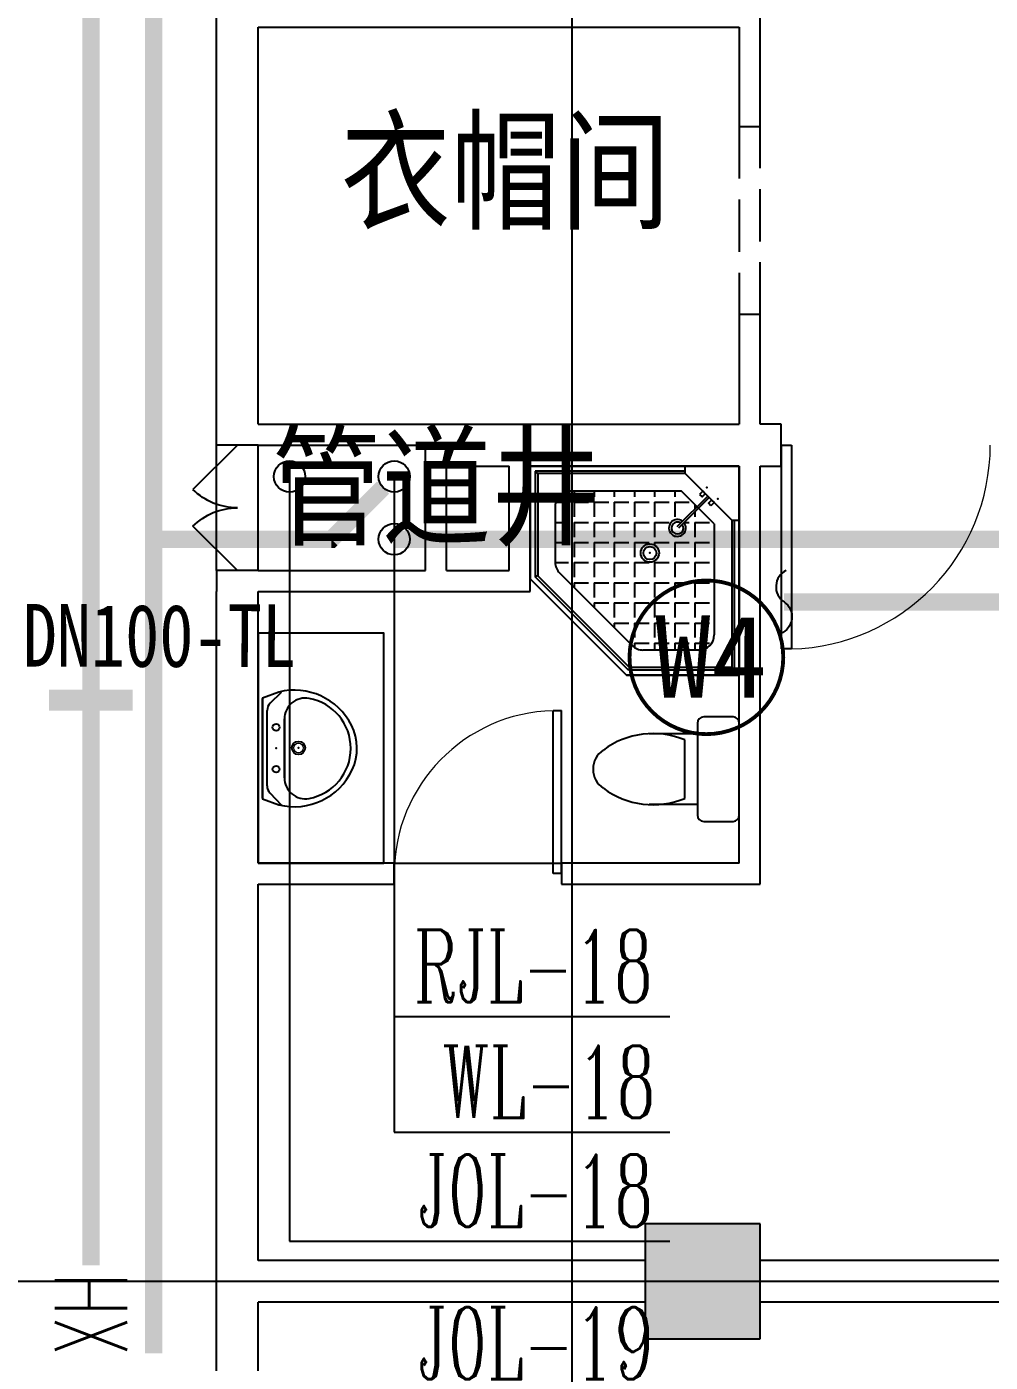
# Model space of a CAD drawing. Extents: x 0 to 2838408, y -923048 to 203859.
# Drawn here: x 2441310 to 2445917, y -249880 to -243490 of the extents above; entities that cross this region are included whole.
import ezdxf
from ezdxf.enums import TextEntityAlignment as Align

# ---------------------------------------------------------------- set-up
doc = ezdxf.new("R2010")
doc.units = 0
doc.header["$LTSCALE"] = 1000
doc.linetypes.add('DASH', pattern=[0.35, 0.25, -0.1])
for name, color, linetype in [('CLAYER', 7, 'Continuous'), ('COLUMN', 9, 'Continuous'), ('DIM_污水', 3, 'Continuous'), ('DIM_消防', 3, 'Continuous'), ('DIM_热给水', 3, 'Continuous'), ('DIM_给水', 3, 'Continuous'), ('DOOR_FIRE', 4, 'Continuous'), ('DOTE', 8, 'Continuous'), ('EQUIP_污水', 7, 'Continuous'), ('PIPE-污水', 2, 'DASH'), ('PIPE-消防', 1, 'Continuous'), ('PIPE-热回水', 4, 'Continuous'), ('PUB_HATCH', 8, 'Continuous'), ('PUB_TEXT', 7, 'Continuous'), ('TEXT_消防', 7, 'Continuous'), ('TWT_TEXT', 7, 'Continuous'), ('VPIPE-污水', 2, 'Continuous'), ('VPIPE-热给水', 5, 'Continuous'), ('VPIPE-给水', 3, 'Continuous'), ('WALL', 9, 'Continuous'), ('WINDOW', 4, 'Continuous'), ('XREF', 8, 'Continuous'), ('抗震支吊架', 2, 'Continuous'), ('洁具', 213, 'Continuous')]:
    doc.layers.add(name, color=color, linetype=linetype)
doc.styles.add('_TWT_PIPETEXT', font='SIMPLEX', dxfattribs={"width": 0.8, "height": 2.3, "bigfont": 'HZTXT'})
doc.styles.add('_TWT_SERIAL', font='COMPLEX', dxfattribs={"width": 0.8, "height": 2.3, "bigfont": 'HZTXT'})
doc.styles.add('kzcad', font='', dxfattribs={"width": 0.8})
doc.styles.get("Standard").update_dxf_attribs({"font": 'geniso.shx', "bigfont": 'hztxt.shx'})
doc.styles.add('黑体', font='')
doc.styles.get('kzcad').set_extended_font_data('SimSun')
doc.styles.get('黑体').set_extended_font_data('SimHei')

# ---------------------------------------------------------------- blocks, each defined once
blk = doc.blocks.new('1F平面-CAD导入_dwg_Drawing4_t3_dwg_$plan$00001613-474159-1F-927810-1F')
at = {"layer": '洁具'}
for p, q in [((-30, 250), (-170, 250)), ((-200, 169.7), (-430.4, 169.7)), ((-260.4, -139.7), (-260.4, 139.7)), ((-200, -169.7), (-200, -220)), ((-170, -250), (-30, -250))]:
    blk.add_line(p, q, dxfattribs=at)
for points in [[(-200, 220), (-200, 169.7), (-200, -169.7), (-430.4, -169.7)], [(0, -220), (0, 220)]]:
    blk.add_lwpolyline(points, dxfattribs=at)
for centre, radius, start, end in [((-170, 220), 30, 90, 180), ((-30, 220), 30, 0, 90), ((-412.8, -227.4), 397.5, 67.45048, 126.63814), ((-589.6, 0), 109.8, 123.45086, 236.54914), ((-412.8, 227.4), 397.5, 233.36186, 292.54952), ((-170, -220), 30, 180, 270), ((-30, -220), 30, 270, 0)]:
    blk.add_arc(centre, radius, start, end, dxfattribs=at)
blk = doc.blocks.new('$lvtry$00000169')
at = {"color": 0}
for p, q in [((258.9, -36), (258.9, 0)), ((258.9, -36), (36, -258.9)), ((258.9, -24), (976, -24)), ((258.9, -36), (964, -36)), ((964, -36), (976, -24)), ((964, -36), (964, -525.1)), ((976, -24), (976, -530.1)), ((276.1, -120), (120, -276.1)), ((276.1, -120), (808, -120)), ((143.9, -151), (290.7, -298.1)), ((151, -143.9), (297.8, -291)), ((269.6, -212.7), (269.6, -142.7)), ((365.9, -212.7), (365.9, -142.7)), ((462.1, -212.7), (462.1, -142.7)), ((558.4, -212.7), (558.4, -142.7)), ((654.6, -212.7), (654.6, -142.7)), ((750.9, -212.7), (750.9, -142.7)), ((847.1, -212.7), (847.1, -142.7)), ((173.4, -308.9), (173.4, -238.9)), ((183.4, -212.7), (205.5, -212.7)), ((219.6, -212.7), (243.4, -212.7)), ((269.6, -212.7), (339.6, -212.7)), ((269.6, -262.8), (269.6, -238.9)), ((365.9, -212.7), (435.9, -212.7)), ((365.9, -308.9), (365.9, -238.9)), ((462.1, -212.7), (532.1, -212.7)), ((462.1, -308.9), (462.1, -238.9)), ((558.4, -212.7), (628.4, -212.7)), ((558.4, -308.9), (558.4, -238.9)), ((654.6, -212.7), (724.6, -212.7)), ((654.6, -308.9), (654.6, -238.9)), ((750.9, -212.7), (820.9, -212.7)), ((750.9, -308.9), (750.9, -238.9)), ((847.1, -212.7), (880, -212.7)), ((847.1, -308.9), (847.1, -238.9)), ((880, -192), (880, -460.5)), ((36, -258.9), (0, -258.9)), ((24, -258.9), (24, -976)), ((36, -258.9), (36, -964)), ((120, -276.1), (120, -808)), ((120, -308.9), (147.1, -308.9)), ((173.4, -308.9), (243.4, -308.9)), ((334.3, -308.9), (339.6, -308.9)), ((365.9, -308.9), (435.9, -308.9)), ((462.1, -308.9), (532.1, -308.9)), ((558.4, -308.9), (628.4, -308.9)), ((654.6, -308.9), (724.6, -308.9)), ((750.9, -308.9), (820.9, -308.9)), ((847.1, -308.9), (880, -308.9)), ((173.4, -405.2), (173.4, -335.2)), ((269.6, -405.2), (269.6, -335.2)), ((365.9, -405.2), (365.9, -335.2)), ((462.1, -405.2), (462.1, -335.2)), ((558.4, -405.2), (558.4, -335.2)), ((654.6, -405.2), (654.6, -335.2)), ((750.9, -405.2), (750.9, -335.2)), ((847.1, -405.2), (847.1, -335.2)), ((120, -405.2), (147.1, -405.2)), ((173.4, -405.2), (243.4, -405.2)), ((173.4, -501.4), (173.4, -431.4)), ((269.6, -405.2), (339.6, -405.2)), ((269.6, -501.4), (269.6, -431.4)), ((365.9, -405.2), (378.6, -405.2)), ((365.9, -501.4), (365.9, -431.4)), ((462.1, -405.2), (532.1, -405.2)), ((462.1, -501.4), (462.1, -431.4)), ((558.4, -405.2), (628.4, -405.2)), ((558.4, -501.4), (558.4, -431.4)), ((654.6, -405.2), (724.6, -405.2)), ((654.6, -501.4), (654.6, -431.4)), ((750.9, -405.2), (820.9, -405.2)), ((750.9, -501.4), (750.9, -431.4)), ((847.1, -405.2), (880, -405.2)), ((847.1, -501.4), (847.1, -431.4)), ((120, -501.4), (147.1, -501.4)), ((173.4, -501.4), (243.4, -501.4)), ((269.6, -501.4), (339.6, -501.4)), ((365.9, -501.4), (435.9, -501.4)), ((462.1, -501.4), (532.1, -501.4)), ((558.4, -501.4), (628.4, -501.4)), ((654.6, -501.4), (724.6, -501.4)), ((750.9, -501.4), (820.9, -501.4)), ((847.1, -501.4), (867.2, -501.4)), ((173.4, -597.7), (173.4, -527.7)), ((269.6, -597.7), (269.6, -527.7)), ((365.9, -597.7), (365.9, -527.7)), ((462.1, -597.7), (462.1, -527.7)), ((858.9, -511.4), (511.4, -858.9)), ((964, -525.1), (525.1, -964)), ((976, -530.1), (530.1, -976)), ((558.4, -597.7), (558.4, -527.7)), ((654.6, -597.7), (654.6, -527.7)), ((750.9, -597.7), (750.9, -527.7)), ((964, -525.1), (976, -530.1)), ((120, -597.7), (147.1, -597.7)), ((173.4, -597.7), (243.4, -597.7)), ((173.4, -693.9), (173.4, -623.9)), ((269.6, -597.7), (339.6, -597.7)), ((269.6, -693.9), (269.6, -623.9)), ((365.9, -597.7), (435.9, -597.7)), ((365.9, -693.9), (365.9, -623.9)), ((462.1, -597.7), (532.1, -597.7)), ((462.1, -693.9), (462.1, -623.9)), ((558.4, -597.7), (628.4, -597.7)), ((558.4, -693.9), (558.4, -623.9)), ((654.6, -597.7), (724.6, -597.7)), ((654.6, -693.9), (654.6, -623.9)), ((750.9, -597.7), (772.6, -597.7)), ((120, -693.9), (147.1, -693.9)), ((173.4, -693.9), (243.4, -693.9)), ((269.6, -693.9), (339.6, -693.9)), ((365.9, -693.9), (435.9, -693.9)), ((462.1, -693.9), (532.1, -693.9)), ((558.4, -693.9), (628.4, -693.9)), ((654.6, -693.9), (676.4, -693.9)), ((173.4, -790.2), (173.4, -720.2)), ((269.6, -790.2), (269.6, -720.2)), ((365.9, -790.2), (365.9, -720.2)), ((462.1, -790.2), (462.1, -720.2)), ((558.4, -790.2), (558.4, -720.2)), ((120, -790.2), (147.1, -790.2)), ((173.4, -790.2), (243.4, -790.2)), ((173.4, -877.5), (173.4, -816.4)), ((269.6, -790.2), (339.6, -790.2)), ((269.6, -880), (269.6, -816.4)), ((365.9, -790.2), (435.9, -790.2)), ((365.9, -880), (365.9, -816.4)), ((462.1, -790.2), (532.1, -790.2)), ((462.1, -880), (462.1, -816.4)), ((558.4, -790.2), (580.1, -790.2)), ((192, -880), (460.5, -880)), ((36, -964), (24, -976)), ((24, -976), (530.1, -976)), ((36, -964), (525.1, -964)), ((525.1, -964), (530.1, -976))]:
    blk.add_line(p, q, dxfattribs=at)
blk.add_lwpolyline([(0, 0), (0, -1000), (540, -1000), (1000, -540), (1000, 0)], close=True)
for points in [[(0, 0), (0, -1000)], [(0, 0), (1000, 0)], [(1000, 0), (1000, -540)], [(189.7, -136.1), (177.9, -147.9), (162.5, -132.5), (174.3, -120.7)], [(136.1, -189.7), (147.9, -177.9), (132.5, -162.5), (120.7, -174.3)], [(1000, -540), (540, -1000)], [(0, -1000), (540, -1000)]]:
    blk.add_lwpolyline(points, close=True, dxfattribs=at)
for radius in [43.8, 31.1]:
    blk.add_circle((416.2, -427.6), radius, dxfattribs=at)
for centre, radius, start, end in [((808, -192), 72, 0, 90), ((296, -295.7), 40.6, 142.58296, 128.41974), ((296, -295.7), 28.6, 145.82801, 125.65986), ((808, -460.5), 72, 315, 0), ((192, -808), 72, 180, 270), ((460.5, -808), 72, 270, 315)]:
    blk.add_arc(centre, radius, start, end, dxfattribs=at)
for p in [(156.1, -102.2, 0), (103.2, -155.8, 0), (415.8, -428.1, 0)]:
    blk.add_point(p, dxfattribs=at)
blk = doc.blocks.new('$lvtry$00000178')
at = {"color": 0}
for p, q in [((-238.4, 0), (238.4, 0)), ((-214.1, -36.1), (-272.1, -90.6)), ((-179.8, -22.5), (180.1, -22.5)), ((215.7, -37.5), (268.3, -90.8)), ((-141.7, -105.2), (140.2, -105.2)), ((140.2, -105.2), (-141.7, -105.2))]:
    blk.add_line(p, q, dxfattribs=at)
blk.add_lwpolyline([(-103.6, -429.7, 0.224698), (110.4, -425.4, 0.348046), (268.9, -78.5), (239.5, 0), (-241.3, 0), (-270.7, -78.5, 0.356844)], format="xyb", close=True, dxfattribs=at)
for centre, radius in [((-100, -65), 16.3), ((100, -65), 16.3), ((1.4, -172.5), 31.6)]:
    blk.add_circle(centre, radius, dxfattribs=at)
at = {"color": 0, "lineweight": 13}
blk.add_circle((1.4, -172.5), 23, dxfattribs=at)
at = {"color": 0}
for centre, radius, start, end in [((-179.8, -72.5), 50, 90, 133.18096), ((180.1, -72.5), 50, 44.56072, 90), ((-141.7, -205.2), 100, 90, 190.56023), ((140.2, -205.2), 100, 349.43977, 90), ((-0.7, -179), 243.4, 190.56023, 349.43977)]:
    blk.add_arc(centre, radius, start, end, dxfattribs=at)
for p in [(0, -65), (1.4, -172.5)]:
    blk.add_point(p, dxfattribs=at)
blk = doc.blocks.new('A$C70365C93')
at = {"layer": '洁具'}
blk.add_lwpolyline([(-1900, 2300), (-1900, 1700), (-800, 1700), (-800, 2300)], close=True, dxfattribs=at)
blk.add_blockref('$lvtry$00000178', (-1350, 2280), dxfattribs=at)
at = {"layer": '洁具', "rotation": 180}
blk.add_blockref('$lvtry$00000169', (0, 0), dxfattribs=at)
at = {"layer": '洁具', "extrusion": (0, 0, -1), "xscale": -1, "zscale": -1, "rotation": 90}
blk.add_blockref('1F平面-CAD导入_dwg_Drawing4_t3_dwg_$plan$00001613-474159-1F-927810-1F', (1450, 0), dxfattribs=at)
blk = doc.blocks.new('$DorLib2D$00000116')
at = {"color": 0}
for p, q in [((-0.5, 0), (-0.146, 0.354)), ((0.5, 0), (0.146, 0.354))]:
    blk.add_line(p, q, dxfattribs=at)
for centre, start, end in [((-0.5, 0), 0, 45), ((0.5, 0), 135, 180)]:
    blk.add_arc(centre, 0.5, start, end, dxfattribs=at)
blk = doc.blocks.new('$DorLib2D$00000001')
for p, q in [((0.45, 0.975), (0.5, 0.975)), ((0.45, 0), (0.45, 0.975)), ((0.5, 0), (0.5, 0.975)), ((0.5, 0), (0.45, 0))]:
    blk.add_line(p, q)
at = {"lineweight": 13}
blk.add_arc((0.475, 0), 0.975, 91.46928, 180, dxfattribs=at)
blk = doc.blocks.new('1F1')
at = {"layer": 'PUB_HATCH'}
blk.add_hatch(color=256, dxfattribs=at).paths.add_polyline_path([(2444816.7, -249217.2), (2444266.7, -249217.2), (2444266.7, -249767.2), (2444816.7, -249767.2)])
at = {"layer": 'COLUMN'}
for p, q in [((2444816.7, -249217.2), (2444266.7, -249217.2)), ((2444266.7, -249217.2), (2444266.7, -249767.2)), ((2444816.7, -249767.2), (2444816.7, -249217.2)), ((2444266.7, -249767.2), (2444816.7, -249767.2))]:
    blk.add_line(p, q, dxfattribs=at)
at = {"layer": 'DOOR_FIRE'}
for p, q in [((2442216.7, -246092.2), (2442216.7, -245492.2)), ((2442416.7, -246092.2), (2442416.7, -245492.2))]:
    blk.add_line(p, q, dxfattribs=at)
at = {"layer": 'DOTE'}
for p, q in [((2443916.7, -187892.2), (2443916.7, -271092.2)), ((2435862.3, -249492.2), (2453916.7, -249492.2))]:
    blk.add_line(p, q, dxfattribs=at)
at = {"layer": 'WALL'}
for p, q in [((2442216.7, -245492.2), (2442216.7, -243392.2)), ((2444816.7, -243967.2), (2444816.7, -243392.2)), ((2442416.7, -245392.2), (2442416.7, -243492.2)), ((2442416.7, -243492.2), (2444716.7, -243492.2)), ((2444716.7, -243492.2), (2444716.7, -243967.2)), ((2444716.7, -243967.2), (2444816.7, -243967.2)), ((2444816.7, -244867.2), (2444716.7, -244867.2)), ((2444716.7, -244867.2), (2444716.7, -245392.2)), ((2444816.7, -245392.2), (2444816.7, -244867.2)), ((2442416.7, -245392.2), (2443216.7, -245392.2)), ((2443216.7, -245392.2), (2443616.7, -245392.2)), ((2443616.7, -245392.2), (2444716.7, -245392.2)), ((2444916.7, -245392.2), (2444816.7, -245392.2)), ((2444916.7, -245592.2), (2444916.7, -245392.2)), ((2442416.7, -245492.2), (2442216.7, -245492.2)), ((2442416.7, -245492.2), (2443216.7, -245492.2)), ((2443216.7, -246092.2), (2443216.7, -245492.2)), ((2443316.7, -246092.2), (2443316.7, -245592.2)), ((2443316.7, -245592.2), (2443616.7, -245592.2)), ((2443616.7, -246092.2), (2443616.7, -245592.2)), ((2443716.7, -245592.2), (2444716.7, -245592.2)), ((2443716.7, -246192.2), (2443716.7, -245592.2)), ((2444716.7, -247492.2), (2444716.7, -245592.2)), ((2444816.7, -247592.2), (2444816.7, -245592.2)), ((2444816.7, -245592.2), (2444916.7, -245592.2)), ((2442416.7, -246092.2), (2442216.7, -246092.2)), ((2442216.7, -246092.2), (2442216.7, -246192.2)), ((2442416.7, -246092.2), (2443216.7, -246092.2)), ((2443316.7, -246092.2), (2443616.7, -246092.2)), ((2442216.7, -247592.2), (2442216.7, -246192.2)), ((2442416.7, -247492.2), (2442416.7, -246192.2)), ((2442416.7, -246192.2), (2443216.7, -246192.2)), ((2443216.7, -246192.2), (2443716.7, -246192.2)), ((2443066.7, -247492.2), (2442416.7, -247492.2)), ((2443066.7, -247592.2), (2443066.7, -247492.2)), ((2444716.7, -247492.2), (2443866.7, -247492.2)), ((2443866.7, -247492.2), (2443866.7, -247592.2)), ((2442216.7, -249492.2), (2442216.7, -247592.2)), ((2442416.7, -247592.2), (2443066.7, -247592.2)), ((2442416.7, -249392.2), (2442416.7, -247592.2)), ((2443866.7, -247592.2), (2444816.7, -247592.2)), ((2444266.7, -249392.2), (2442416.7, -249392.2)), ((2449866.7, -249392.2), (2444816.7, -249392.2)), ((2442216.7, -251242.2), (2442216.7, -249492.2)), ((2444266.7, -249592.2), (2442416.7, -249592.2)), ((2442416.7, -251242.2), (2442416.7, -249592.2)), ((2449866.7, -249592.2), (2444816.7, -249592.2))]:
    blk.add_line(p, q, dxfattribs=at)
at = {"layer": 'WINDOW', "linetype": 'DASH'}
for p, q in [((2444716.7, -243967.2), (2444716.7, -244867.2)), ((2444816.7, -244867.2), (2444816.7, -243967.2))]:
    blk.add_line(p, q, dxfattribs=at)
at = {"layer": 'WINDOW'}
blk.add_line((2443066.7, -247492.2), (2443866.7, -247492.2), dxfattribs=at)
at = {"rotation": 90}
blk.add_blockref('A$C70365C93', (2444716.7, -245592.2), dxfattribs=at)
at = {"layer": 'DOOR_FIRE', "xscale": -600, "yscale": 600, "zscale": 200, "rotation": 90}
blk.add_blockref('$DorLib2D$00000116', (2442316.7, -245792.2), dxfattribs=at)
at = {"layer": 'WINDOW', "xscale": -1000, "yscale": -1000, "zscale": -1000, "rotation": 359.9999999999442}
blk.add_blockref('$DorLib2D$00000001', (2445416.7, -245492.2), dxfattribs=at)
at = {"layer": 'WINDOW', "xscale": 800, "yscale": 800, "zscale": 800}
blk.add_blockref('$DorLib2D$00000001', (2443466.7, -247542.2), dxfattribs=at)
at = {"layer": 'CLAYER'}
blk.add_text('管道井', height=525, dxfattribs=at).set_placement((2442480.9, -245972))
at = {"layer": 'PUB_TEXT'}
blk.add_text('衣帽间', height=525, dxfattribs=at).set_placement((2442811.4, -244461.8))
blk = doc.blocks.new('$TwtSys$00000132')
at = {"elevation": 0}
blk.add_lwpolyline([(6.9, -100.6, -0.575183), (0.2, 0, 0.604745), (-10.9, 100.6, 16.924828)], format="xyb", dxfattribs=at)

msp = doc.modelspace()

# ---------------------------------------------------------------- hatches: boundary and pattern name
at = {"layer": 'PIPE-热回水'}
for points in [[(2442766.7, -245942.2), (2442795.9, -245971.4), (2442783.8, -245983.4)], [(2442766.7, -245942.2), (2442766.7, -245983.4), (2442783.8, -245983.4)]]:
    msp.add_hatch(color=256, dxfattribs=at).paths.add_polyline_path(points)

# ---------------------------------------------------------------- linework, layer by layer
at = {"layer": 'DIM_污水'}
for p, q in [((2443066.7, -245942.2), (2443066.7, -248779.4)), ((2443066.7, -248779.4), (2444384.8, -248779.4))]:
    msp.add_line(p, q, dxfattribs=at)
at = {"layer": 'DIM_消防', "const_width": 18.4, "elevation": 1600}
msp.add_lwpolyline([(2444559.4, -246139.7, -1), (2444559.4, -246874.7, -1)], format="xyb", close=True, dxfattribs=at)
at = {"layer": 'DIM_热给水'}
for p, q in [((2443066.7, -245642.2), (2443066.7, -248225.4)), ((2443066.7, -248225.4), (2444384.8, -248225.4))]:
    msp.add_line(p, q, dxfattribs=at)
at = {"layer": 'DIM_给水'}
for p, q in [((2442566.7, -245642.2), (2442566.7, -249300.2)), ((2442566.7, -249300.2), (2444384.8, -249300.2))]:
    msp.add_line(p, q, dxfattribs=at)
at = {"layer": 'PIPE-污水', "ltscale": 1.5, "const_width": 82.5}
for points in [[(2443066.7, -245942.2), (2446897.4, -245942.2)], [(2444930.4, -246242.2), (2447106.4, -246242.2)]]:
    msp.add_lwpolyline(points, dxfattribs=at)
at = {"layer": 'PIPE-消防', "ltscale": 1.5, "const_width": 82.5}
msp.add_lwpolyline([(2441616.7, -249415.6), (2441616.7, -242474.9)], dxfattribs=at)
at = {"layer": 'PIPE-热回水', "ltscale": 1.5, "const_width": 82.5}
for points in [[(2441916.7, -242787.9), (2441916.7, -245942.2)], [(2443013.7, -245695.2), (2442766.7, -245942.2)], [(2441916.7, -245942.2), (2441916.7, -249836.6)], [(2442766.7, -245942.2), (2441916.7, -245942.2)]]:
    msp.add_lwpolyline(points, dxfattribs=at)
at = {"layer": 'VPIPE-污水'}
msp.add_circle((2443066.7, -245942.2), 75, dxfattribs=at)
at = {"layer": 'VPIPE-热给水'}
msp.add_circle((2443066.7, -245642.2), 75, dxfattribs=at)
at = {"layer": 'VPIPE-给水'}
msp.add_circle((2442566.7, -245642.2), 75, dxfattribs=at)
at = {"layer": '抗震支吊架', "color": 2, "const_width": 100}
msp.add_lwpolyline([(2441416.7, -246712.2), (2441816.7, -246712.2)], dxfattribs=at)

# ---------------------------------------------------------------- block references
at = {"layer": 'EQUIP_污水', "xscale": 1.5, "yscale": -1.5, "zscale": 1.5}
msp.add_blockref('$TwtSys$00000132', (2444930.4, -246242.2), dxfattribs=at)
at = {"layer": 'XREF'}
msp.add_blockref('1F1', (0, 0), dxfattribs=at)

# ---------------------------------------------------------------- texts
at = {"layer": 'DIM_污水', "color": 7, "style": '_TWT_SERIAL', "width": 0.64}
msp.add_text('WL-18', height=345, dxfattribs=at).set_placement((2443295.9, -248710.4))
at = {"layer": 'DIM_热给水', "color": 7, "style": '_TWT_SERIAL', "width": 0.64}
msp.add_text('RJL-18', height=345, dxfattribs=at).set_placement((2443159.2, -248156.4))
at = {"layer": 'DIM_给水', "color": 7, "style": '_TWT_SERIAL', "width": 0.64}
for s, p in [('J0L-18', (2443180.2, -249231.2)), ('J0L-19', (2443180.2, -249961.4))]:
    msp.add_text(s, height=345, dxfattribs=at).set_placement(p)
at = {"layer": 'TEXT_消防', "linetype": 'ByBlock', "style": '_TWT_PIPETEXT', "width": 0.64}
msp.add_text('XH', height=345, rotation=90, dxfattribs=at).set_placement((2441789.2, -249848.1))
at = {"layer": 'TWT_TEXT', "style": '黑体'}
msp.add_text('W4', height=394.3, dxfattribs=at).set_placement((2444313.2, -246700.3, 1600))
at = {"layer": '抗震支吊架', "color": 2, "style": 'kzcad', "width": 0.8}
msp.add_text('KZS-DN100-TL', height=300, rotation=359.88539, dxfattribs=at).set_placement((2441616.7, -246552.2), align=Align.CENTER)

doc.saveas('drawing.dxf')
